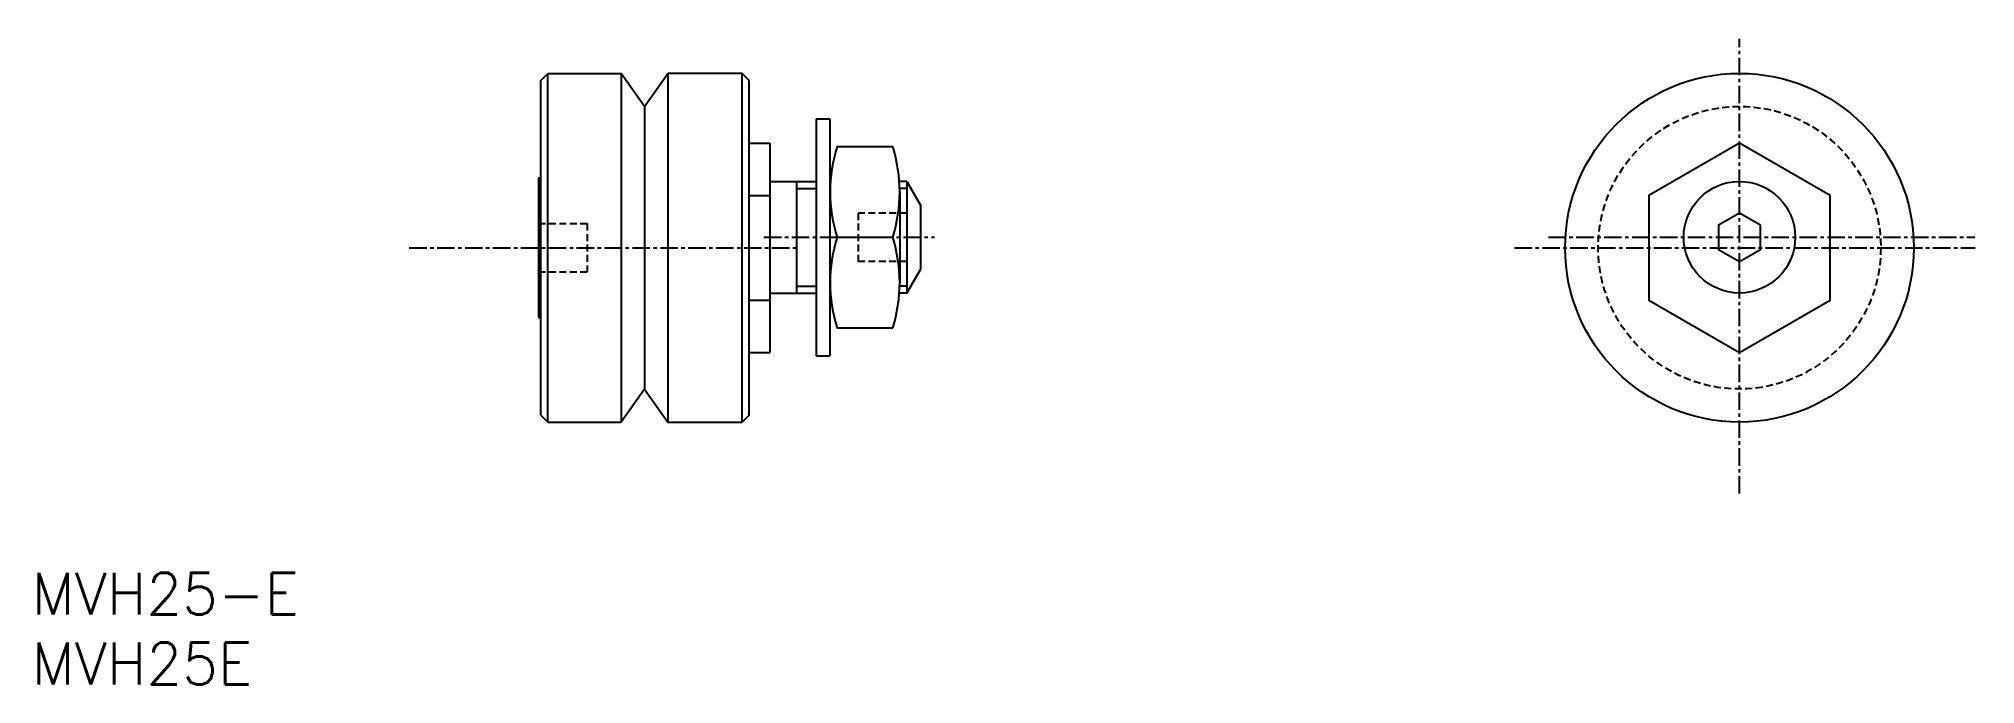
# Model space of a CAD drawing. Extents: x 4 to 143, y 33 to 80.
import ezdxf

# ---------------------------------------------------------------- set-up
doc = ezdxf.new("R2010")
doc.units = 0
doc.linetypes.add('CENTER', pattern=[2, 1.25, -0.25, 0.25, -0.25])
doc.linetypes.add('DASHED', pattern=[0.75, 0.5, -0.25])
doc.layers.get('0').update_dxf_attribs({"linetype": 'CONTINUOUS'})
doc.layers.add('CENTER', color=1, linetype='CENTER')
doc.styles.get("Standard").update_dxf_attribs({"font": 'txt.shx', "bigfont": 'extfont.shx'})

msp = doc.modelspace()

# ---------------------------------------------------------------- linework, layer by layer
at = {"color": 7, "linetype": 'CONTINUOUS'}
for p, q in [((40.08, 76.52), (40.58, 77.02)), ((40.08, 52.52), (40.08, 76.52)), ((40.58, 52.02), (40.58, 77.02)), ((40.58, 77.02), (45.85, 77.02)), ((45.85, 77.02), (45.85, 52.02)), ((47.51, 74.65), (45.85, 77.02)), ((47.51, 74.65), (49.18, 77.02)), ((54.51, 77.02), (49.18, 77.02)), ((49.18, 77.02), (49.18, 52.02)), ((54.51, 52.02), (54.51, 77.02)), ((55.01, 76.52), (54.51, 77.02)), ((55.01, 52.52), (55.01, 76.52)), ((47.51, 74.65), (47.51, 54.38)), ((59.81, 73.77), (59.81, 56.77)), ((59.81, 73.77), (60.81, 73.77)), ((60.81, 73.77), (60.81, 56.77)), ((55.01, 72.02), (56.51, 72.02)), ((56.51, 72.02), (56.51, 57.01)), ((61.31, 71.77), (65.31, 71.77)), ((39.91, 69.52), (39.91, 59.52)), ((39.91, 69.52), (40.08, 69.52)), ((55.01, 68.27), (56.51, 68.27)), ((56.51, 69.27), (59.81, 69.27)), ((58.41, 69.27), (58.41, 61.27)), ((58.41, 68.77), (59.81, 68.77)), ((66.31, 69.27), (65.81, 69.27)), ((65.81, 68.52), (65.81, 62.02)), ((66.31, 68.77), (65.83, 68.77)), ((66.31, 69.27), (66.31, 61.27)), ((66.31, 69.27), (67.31, 67.58)), ((67.31, 67.58), (67.31, 62.96)), ((61.38, 65.27), (65.27, 65.27)), ((66.31, 61.27), (67.31, 62.96)), ((56.51, 61.27), (59.81, 61.27)), ((58.41, 61.77), (59.81, 61.77)), ((66.31, 61.27), (65.81, 61.27)), ((66.31, 61.77), (65.83, 61.77)), ((55.01, 60.76), (56.51, 60.76)), ((39.91, 59.52), (40.08, 59.52)), ((61.31, 58.77), (65.31, 58.77)), ((55.01, 57.01), (56.51, 57.01)), ((59.81, 56.77), (60.81, 56.77)), ((47.51, 54.38), (45.85, 52.02)), ((47.51, 54.38), (49.18, 52.02)), ((40.08, 52.52), (40.58, 52.02)), ((40.58, 52.02), (45.85, 52.02)), ((49.18, 52.02), (54.51, 52.02)), ((55.01, 52.52), (54.51, 52.02))]:
    msp.add_line(p, q, dxfattribs=at)
at = {"color": 3, "linetype": 'DASHED'}
for p, q in [((66.31, 67), (62.83, 67)), ((62.83, 67), (62.83, 63.53)), ((39.91, 66.25), (43.4, 66.25)), ((43.4, 66.25), (43.4, 62.78)), ((39.91, 62.78), (43.4, 62.78)), ((66.31, 63.53), (62.83, 63.53))]:
    msp.add_line(p, q, dxfattribs=at)
at = {"color": 7, "linetype": 'CONTINUOUS', "flags": 128}
for points in [[(132.51, 68.27), (126.01, 72.02), (119.51, 68.27), (119.51, 60.76), (126.01, 57.01), (132.51, 60.76)], [(127.51, 66.13), (126.01, 67), (124.51, 66.13), (124.51, 64.4), (126.01, 63.53), (127.51, 64.4)]]:
    msp.add_lwpolyline(points, close=True, dxfattribs=at)
at = {"color": 7, "linetype": 'CONTINUOUS'}
for centre, radius in [((126.01, 64.52), 12.5), ((126.01, 65.27), 4)]:
    msp.add_circle(centre, radius, dxfattribs=at)
at = {"color": 3, "linetype": 'DASHED'}
msp.add_circle((126.01, 64.52), 10.13, dxfattribs=at)
at = {"color": 7, "linetype": 'CONTINUOUS'}
for centre, start, end in [((71.63, 68.52), 162.5077, 197.4923), ((55, 68.52), 342.5077, 17.4923), ((71.63, 62.02), 162.5077, 197.4923), ((55, 62.02), 342.5077, 17.4923)]:
    msp.add_arc(centre, 10.81, start, end, dxfattribs=at)
at = {"layer": 'CENTER', "color": 1, "linetype": 'CENTER'}
for p, q in [((126.01, 46.89), (126.01, 79.51)), ((56.08, 65.27), (68.31, 65.27)), ((112.31, 65.27), (142.88, 65.27)), ((30.65, 64.52), (58.58, 64.52)), ((109.88, 64.52), (142.91, 64.52))]:
    msp.add_line(p, q, dxfattribs=at)

# ---------------------------------------------------------------- texts
for s, p in [('MVH25-E', (3.57, 38.21)), ('MVH25E', (3.57, 33.21))]:
    msp.add_text(s, height=3).set_placement(p)

doc.saveas('drawing.dxf')
